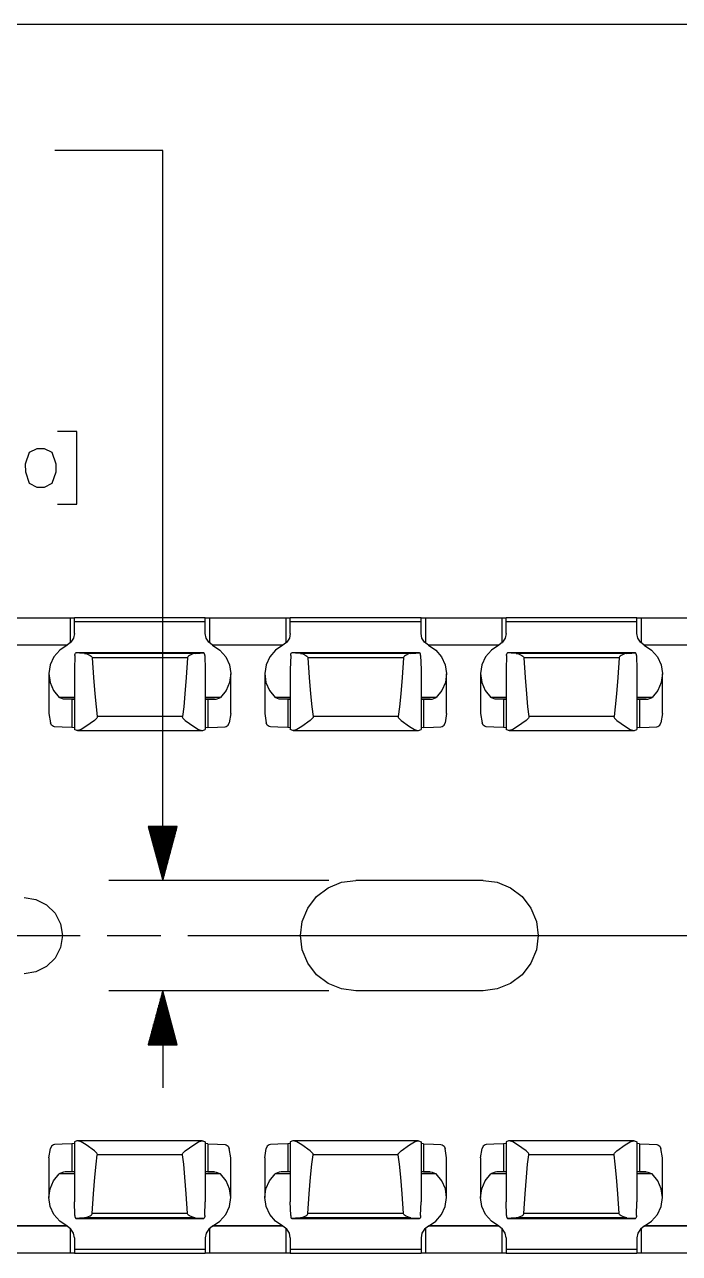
# Model space of a CAD drawing. Extents: x 0.6 to 16.4, y 0.4 to 10.6.
# Drawn here: x 10.636 to 12.153, y 7.793 to 10.642 of the extents above; entities that cross this region are included whole.
import ezdxf

# ---------------------------------------------------------------- set-up
doc = ezdxf.new("R2010")
doc.units = 0
doc.header["$MEASUREMENT"] = 0
doc.layers.add('1', color=7, linetype='Continuous')

msp = doc.modelspace()

# ---------------------------------------------------------------- linework, layer by layer
at = {"layer": '1', "color": 7, "linetype": 'Continuous'}
for p, q in [((16.369932, 10.641915), (0.633067, 10.641915)), ((10.955842, 10.350232), (10.705842, 10.350232)), ((10.955842, 8.657513), (10.955842, 10.350232)), ((10.756863, 9.698728), (10.711863, 9.698728)), ((10.756863, 9.529978), (10.756863, 9.698728)), ((10.646238, 9.649978), (10.636863, 9.62279)), ((10.66405, 9.658416), (10.646238, 9.649978)), ((10.681863, 9.658416), (10.66405, 9.658416)), ((10.699676, 9.649978), (10.681863, 9.658416)), ((10.70905, 9.62279), (10.699676, 9.649978)), ((10.636863, 9.62279), (10.6378, 9.604978)), ((10.6378, 9.604978), (10.646238, 9.578728)), ((10.699676, 9.578728), (10.70905, 9.604978)), ((10.70905, 9.604978), (10.70905, 9.62279)), ((10.646238, 9.578728), (10.66405, 9.569353)), ((10.681863, 9.569353), (10.699676, 9.578728)), ((10.66405, 9.569353), (10.681863, 9.569353)), ((10.711863, 9.529978), (10.756863, 9.529978)), ((10.741281, 9.265968), (10.56443, 9.265968)), ((10.748351, 9.265969), (10.741281, 9.265968)), ((10.741281, 9.265968), (10.741281, 9.207772)), ((10.75128, 9.265971), (10.748351, 9.265969)), ((11.05443, 9.266324), (10.75128, 9.266324)), ((10.75128, 9.263959), (10.75128, 9.266324)), ((10.75128, 9.257214), (10.75128, 9.263959)), ((11.05443, 9.263959), (11.05443, 9.266324)), ((11.057359, 9.265969), (11.05443, 9.265971)), ((11.05443, 9.257214), (11.05443, 9.263959)), ((11.06443, 9.265968), (11.057359, 9.265969)), ((11.241281, 9.265968), (11.06443, 9.265968)), ((11.06443, 9.265968), (11.06443, 9.207772)), ((11.248351, 9.265969), (11.241281, 9.265968)), ((11.241281, 9.265968), (11.241281, 9.207772)), ((11.25128, 9.265971), (11.248351, 9.265969)), ((11.55443, 9.266324), (11.25128, 9.266324)), ((11.25128, 9.263959), (11.25128, 9.266324)), ((11.25128, 9.257214), (11.25128, 9.263959)), ((11.55443, 9.263959), (11.55443, 9.266324)), ((11.557359, 9.265969), (11.55443, 9.265971)), ((11.55443, 9.257214), (11.55443, 9.263959)), ((11.56443, 9.265968), (11.557359, 9.265969)), ((11.741281, 9.265968), (11.56443, 9.265968)), ((11.56443, 9.265968), (11.56443, 9.207772)), ((11.748351, 9.265969), (11.741281, 9.265968)), ((11.741281, 9.265968), (11.741281, 9.207772)), ((11.75128, 9.265971), (11.748351, 9.265969)), ((12.05443, 9.266324), (11.75128, 9.266324)), ((11.75128, 9.263959), (11.75128, 9.266324)), ((11.75128, 9.257214), (11.75128, 9.263959)), ((12.05443, 9.263959), (12.05443, 9.266324)), ((12.057359, 9.265969), (12.05443, 9.265971)), ((12.05443, 9.257214), (12.05443, 9.263959)), ((12.06443, 9.265968), (12.057359, 9.265969)), ((12.241281, 9.265968), (12.06443, 9.265968)), ((12.06443, 9.265968), (12.06443, 9.207772)), ((11.05443, 9.257214), (10.75128, 9.257214)), ((10.75128, 9.229902), (10.75128, 9.257214)), ((11.05443, 9.229902), (11.05443, 9.257214)), ((11.55443, 9.257214), (11.25128, 9.257214)), ((11.25128, 9.229902), (11.25128, 9.257214)), ((11.55443, 9.229902), (11.55443, 9.257214)), ((12.05443, 9.257214), (11.75128, 9.257214)), ((11.75128, 9.229902), (11.75128, 9.257214)), ((12.05443, 9.229902), (12.05443, 9.257214)), ((10.734407, 9.203203), (10.717188, 9.191751)), ((10.743327, 9.209766), (10.734407, 9.203203)), ((10.749222, 9.219092), (10.743327, 9.209766)), ((10.75128, 9.229902), (10.749222, 9.219092)), ((11.056489, 9.219092), (11.05443, 9.229902)), ((11.062383, 9.209766), (11.056489, 9.219092)), ((11.071302, 9.203203), (11.062383, 9.209766)), ((11.071302, 9.203203), (11.088522, 9.191751)), ((11.234407, 9.203203), (11.217188, 9.191751)), ((11.243327, 9.209766), (11.234407, 9.203203)), ((11.249222, 9.219092), (11.243327, 9.209766)), ((11.25128, 9.229902), (11.249222, 9.219092)), ((11.556489, 9.219092), (11.55443, 9.229902)), ((11.562383, 9.209766), (11.556489, 9.219092)), ((11.571302, 9.203203), (11.562383, 9.209766)), ((11.571302, 9.203203), (11.588522, 9.191751)), ((11.734407, 9.203203), (11.717188, 9.191751)), ((11.743327, 9.209766), (11.734407, 9.203203)), ((11.749222, 9.219092), (11.743327, 9.209766)), ((11.75128, 9.229902), (11.749222, 9.219092)), ((12.056489, 9.219092), (12.05443, 9.229902)), ((12.062383, 9.209766), (12.056489, 9.219092)), ((12.071302, 9.203203), (12.062383, 9.209766)), ((12.071302, 9.203203), (12.088522, 9.191751)), ((10.733612, 9.202815), (10.572098, 9.202815)), ((10.733355, 9.202702), (10.57223, 9.202702)), ((10.703797, 9.176069), (10.695259, 9.157356)), ((10.717188, 9.191751), (10.703797, 9.176069)), ((10.7523, 9.178725), (10.75128, 9.146501)), ((10.7523, 9.178725), (10.75246, 9.180516)), ((10.75246, 9.180516), (10.752913, 9.182995)), ((10.752913, 9.182995), (10.753632, 9.184663)), ((10.753632, 9.184663), (10.754627, 9.185368)), ((10.754627, 9.185368), (10.755074, 9.185362)), ((11.050877, 9.185384), (10.754833, 9.185384)), ((11.050636, 9.185362), (10.755074, 9.185362)), ((10.763115, 9.184361), (10.755074, 9.185362)), ((10.774944, 9.18355), (10.763115, 9.184361)), ((11.030766, 9.18355), (10.774944, 9.18355)), ((10.774944, 9.18355), (10.780248, 9.182597)), ((10.780248, 9.182597), (10.787721, 9.179321)), ((10.787721, 9.179321), (10.789796, 9.177845)), ((10.789796, 9.177845), (10.791581, 9.175931)), ((10.791581, 9.175931), (10.79215, 9.174767)), ((10.79215, 9.174767), (10.792308, 9.173923)), ((11.01356, 9.174767), (11.013402, 9.173923)), ((11.014129, 9.175931), (11.01356, 9.174767)), ((11.015914, 9.177845), (11.014129, 9.175931)), ((11.017989, 9.179321), (11.015914, 9.177845)), ((11.025462, 9.182597), (11.017989, 9.179321)), ((11.030766, 9.18355), (11.025462, 9.182597)), ((11.030766, 9.18355), (11.042596, 9.184361)), ((11.042596, 9.184361), (11.050636, 9.185362)), ((11.051083, 9.185368), (11.050636, 9.185362)), ((11.052078, 9.184663), (11.051083, 9.185368)), ((11.052797, 9.182995), (11.052078, 9.184663)), ((11.05325, 9.180516), (11.052797, 9.182995)), ((11.05341, 9.178725), (11.05325, 9.180516)), ((11.05341, 9.178725), (11.05443, 9.146501)), ((11.233612, 9.202815), (11.072098, 9.202815)), ((11.233355, 9.202702), (11.07223, 9.202702)), ((11.088522, 9.191751), (11.101912, 9.176069)), ((11.101912, 9.176069), (11.110451, 9.157356)), ((11.203797, 9.176069), (11.195259, 9.157356)), ((11.217188, 9.191751), (11.203797, 9.176069)), ((11.2523, 9.178725), (11.25128, 9.146501)), ((11.2523, 9.178725), (11.25246, 9.180516)), ((11.25246, 9.180516), (11.252913, 9.182995)), ((11.252913, 9.182995), (11.253632, 9.184663)), ((11.253632, 9.184663), (11.254627, 9.185368)), ((11.254627, 9.185368), (11.255074, 9.185362)), ((11.550877, 9.185384), (11.254833, 9.185384)), ((11.550636, 9.185362), (11.255074, 9.185362)), ((11.263115, 9.184361), (11.255074, 9.185362)), ((11.274944, 9.18355), (11.263115, 9.184361)), ((11.530766, 9.18355), (11.274944, 9.18355)), ((11.274944, 9.18355), (11.280248, 9.182597)), ((11.280248, 9.182597), (11.287721, 9.179321)), ((11.287721, 9.179321), (11.289796, 9.177845)), ((11.289796, 9.177845), (11.291581, 9.175931)), ((11.291581, 9.175931), (11.29215, 9.174767)), ((11.29215, 9.174767), (11.292308, 9.173923)), ((11.51356, 9.174767), (11.513402, 9.173923)), ((11.514129, 9.175931), (11.51356, 9.174767)), ((11.515914, 9.177845), (11.514129, 9.175931)), ((11.517989, 9.179321), (11.515914, 9.177845)), ((11.525462, 9.182597), (11.517989, 9.179321)), ((11.530766, 9.18355), (11.525462, 9.182597)), ((11.530766, 9.18355), (11.542596, 9.184361)), ((11.542596, 9.184361), (11.550636, 9.185362)), ((11.551083, 9.185368), (11.550636, 9.185362)), ((11.552078, 9.184663), (11.551083, 9.185368)), ((11.552797, 9.182995), (11.552078, 9.184663)), ((11.55325, 9.180516), (11.552797, 9.182995)), ((11.55341, 9.178725), (11.55325, 9.180516)), ((11.55341, 9.178725), (11.55443, 9.146501)), ((11.733612, 9.202815), (11.572098, 9.202815)), ((11.733355, 9.202702), (11.57223, 9.202702)), ((11.588522, 9.191751), (11.601912, 9.176069)), ((11.601912, 9.176069), (11.610451, 9.157356)), ((11.703797, 9.176069), (11.695259, 9.157356)), ((11.717188, 9.191751), (11.703797, 9.176069)), ((11.7523, 9.178725), (11.75128, 9.146501)), ((11.7523, 9.178725), (11.75246, 9.180516)), ((11.75246, 9.180516), (11.752913, 9.182995)), ((11.752913, 9.182995), (11.753632, 9.184663)), ((11.753632, 9.184663), (11.754627, 9.185368)), ((11.754627, 9.185368), (11.755074, 9.185362)), ((12.050877, 9.185384), (11.754833, 9.185384)), ((12.050636, 9.185362), (11.755074, 9.185362)), ((11.763115, 9.184361), (11.755074, 9.185362)), ((11.774944, 9.18355), (11.763115, 9.184361)), ((12.030766, 9.18355), (11.774944, 9.18355)), ((11.774944, 9.18355), (11.780248, 9.182597)), ((11.780248, 9.182597), (11.787721, 9.179321)), ((11.787721, 9.179321), (11.789796, 9.177845)), ((11.789796, 9.177845), (11.791581, 9.175931)), ((11.791581, 9.175931), (11.79215, 9.174767)), ((11.79215, 9.174767), (11.792308, 9.173923)), ((12.01356, 9.174767), (12.013402, 9.173923)), ((12.014129, 9.175931), (12.01356, 9.174767)), ((12.015914, 9.177845), (12.014129, 9.175931)), ((12.017989, 9.179321), (12.015914, 9.177845)), ((12.025462, 9.182597), (12.017989, 9.179321)), ((12.030766, 9.18355), (12.025462, 9.182597)), ((12.030766, 9.18355), (12.042596, 9.184361)), ((12.042596, 9.184361), (12.050636, 9.185362)), ((12.051083, 9.185368), (12.050636, 9.185362)), ((12.052078, 9.184663), (12.051083, 9.185368)), ((12.052797, 9.182995), (12.052078, 9.184663)), ((12.05325, 9.180516), (12.052797, 9.182995)), ((12.05341, 9.178725), (12.05325, 9.180516)), ((12.05341, 9.178725), (12.05443, 9.146501)), ((12.233612, 9.202815), (12.072098, 9.202815)), ((12.233355, 9.202702), (12.07223, 9.202702)), ((12.088522, 9.191751), (12.101912, 9.176069)), ((12.101912, 9.176069), (12.110451, 9.157356)), ((10.695259, 9.157356), (10.692227, 9.137045)), ((10.75128, 9.146501), (10.75128, 9.007239)), ((11.013402, 9.173923), (10.792308, 9.173923)), ((10.792308, 9.173923), (10.795266, 9.127992)), ((11.013402, 9.173923), (11.010444, 9.127992)), ((11.05443, 9.146501), (11.05443, 9.007239)), ((11.110451, 9.157356), (11.113482, 9.137045)), ((11.195259, 9.157356), (11.192227, 9.137045)), ((11.25128, 9.146501), (11.25128, 9.007239)), ((11.513402, 9.173923), (11.292308, 9.173923)), ((11.292308, 9.173923), (11.295266, 9.127992)), ((11.513402, 9.173923), (11.510444, 9.127992)), ((11.55443, 9.146501), (11.55443, 9.007239)), ((11.610451, 9.157356), (11.613482, 9.137045)), ((11.695259, 9.157356), (11.692227, 9.137045)), ((11.75128, 9.146501), (11.75128, 9.007239)), ((12.013402, 9.173923), (11.792308, 9.173923)), ((11.792308, 9.173923), (11.795266, 9.127992)), ((12.013402, 9.173923), (12.010444, 9.127992)), ((12.05443, 9.146501), (12.05443, 9.007239)), ((12.110451, 9.157356), (12.113482, 9.137045)), ((10.692225, 9.136456), (10.692225, 9.044846)), ((10.692227, 9.137045), (10.694934, 9.116688)), ((10.795266, 9.127992), (10.798267, 9.089884)), ((11.010444, 9.127992), (11.007442, 9.089884)), ((11.113482, 9.137045), (11.110776, 9.116688)), ((11.113485, 9.044846), (11.113485, 9.136456)), ((11.192225, 9.136456), (11.192225, 9.044846)), ((11.192227, 9.137045), (11.194934, 9.116688)), ((11.295266, 9.127992), (11.298267, 9.089884)), ((11.510444, 9.127992), (11.507442, 9.089884)), ((11.613482, 9.137045), (11.610776, 9.116688)), ((11.613485, 9.044846), (11.613485, 9.136456)), ((11.692225, 9.136456), (11.692225, 9.044846)), ((11.692227, 9.137045), (11.694934, 9.116688)), ((11.795266, 9.127992), (11.798267, 9.089884)), ((12.010444, 9.127992), (12.007442, 9.089884)), ((12.113482, 9.137045), (12.110776, 9.116688)), ((12.113485, 9.044846), (12.113485, 9.136456)), ((10.694934, 9.116688), (10.703171, 9.097843)), ((10.703171, 9.097843), (10.71631, 9.081953)), ((10.798267, 9.089884), (10.801303, 9.0597)), ((11.007442, 9.089884), (11.004408, 9.0597)), ((11.102539, 9.097843), (11.0894, 9.081953)), ((11.110776, 9.116688), (11.102539, 9.097843)), ((11.194934, 9.116688), (11.203171, 9.097843)), ((11.203171, 9.097843), (11.21631, 9.081953)), ((11.298267, 9.089884), (11.301303, 9.0597)), ((11.507442, 9.089884), (11.504408, 9.0597)), ((11.602539, 9.097843), (11.5894, 9.081953)), ((11.610776, 9.116688), (11.602539, 9.097843)), ((11.694934, 9.116688), (11.703171, 9.097843)), ((11.703171, 9.097843), (11.71631, 9.081953)), ((11.798267, 9.089884), (11.801303, 9.0597)), ((12.007442, 9.089884), (12.004408, 9.0597)), ((12.102539, 9.097843), (12.0894, 9.081953)), ((12.110776, 9.116688), (12.102539, 9.097843)), ((10.751281, 9.081953), (10.71631, 9.081953)), ((10.717688, 9.080846), (10.71631, 9.081953)), ((10.725871, 9.077809), (10.717688, 9.080846)), ((10.729953, 9.077434), (10.725871, 9.077809)), ((10.751285, 9.077434), (10.729953, 9.077434)), ((10.745588, 9.076978), (10.729953, 9.077434)), ((10.75128, 9.076459), (10.745588, 9.076978)), ((10.745588, 9.076978), (10.745588, 9.011868)), ((11.075758, 9.077434), (11.054426, 9.077434)), ((11.0894, 9.081953), (11.054429, 9.081953)), ((11.060122, 9.076978), (11.05443, 9.076459)), ((11.060122, 9.076978), (11.075758, 9.077434)), ((11.060122, 9.076978), (11.060122, 9.011868)), ((11.075758, 9.077434), (11.07984, 9.077809)), ((11.07984, 9.077809), (11.088023, 9.080846)), ((11.088023, 9.080846), (11.0894, 9.081953)), ((11.251281, 9.081953), (11.21631, 9.081953)), ((11.217688, 9.080846), (11.21631, 9.081953)), ((11.225871, 9.077809), (11.217688, 9.080846)), ((11.229953, 9.077434), (11.225871, 9.077809)), ((11.251285, 9.077434), (11.229953, 9.077434)), ((11.245588, 9.076978), (11.229953, 9.077434)), ((11.25128, 9.076459), (11.245588, 9.076978)), ((11.245588, 9.076978), (11.245588, 9.011868)), ((11.575758, 9.077434), (11.554426, 9.077434)), ((11.5894, 9.081953), (11.554429, 9.081953)), ((11.560122, 9.076978), (11.55443, 9.076459)), ((11.560122, 9.076978), (11.575758, 9.077434)), ((11.560122, 9.076978), (11.560122, 9.011868)), ((11.575758, 9.077434), (11.57984, 9.077809)), ((11.57984, 9.077809), (11.588023, 9.080846)), ((11.588023, 9.080846), (11.5894, 9.081953)), ((11.751281, 9.081953), (11.71631, 9.081953)), ((11.717688, 9.080846), (11.71631, 9.081953)), ((11.725871, 9.077809), (11.717688, 9.080846)), ((11.729953, 9.077434), (11.725871, 9.077809)), ((11.751285, 9.077434), (11.729953, 9.077434)), ((11.745588, 9.076978), (11.729953, 9.077434)), ((11.75128, 9.076459), (11.745588, 9.076978)), ((11.745588, 9.076978), (11.745588, 9.011868)), ((12.075758, 9.077434), (12.054426, 9.077434)), ((12.0894, 9.081953), (12.054429, 9.081953)), ((12.060122, 9.076978), (12.05443, 9.076459)), ((12.060122, 9.076978), (12.075758, 9.077434)), ((12.060122, 9.076978), (12.060122, 9.011868)), ((12.075758, 9.077434), (12.07984, 9.077809)), ((12.07984, 9.077809), (12.088023, 9.080846)), ((12.088023, 9.080846), (12.0894, 9.081953)), ((10.692225, 9.044846), (10.695574, 9.022913)), ((10.803114, 9.033689), (10.797503, 9.02826)), ((10.801303, 9.0597), (10.804364, 9.037522)), ((10.804158, 9.035522), (10.803114, 9.033689)), ((10.804415, 9.036773), (10.804158, 9.035522)), ((11.001346, 9.037522), (10.804364, 9.037522)), ((10.804364, 9.037522), (10.804415, 9.036773)), ((11.001346, 9.037522), (11.001295, 9.036773)), ((11.001295, 9.036773), (11.001552, 9.035522)), ((11.004408, 9.0597), (11.001346, 9.037522)), ((11.001552, 9.035522), (11.002596, 9.033689)), ((11.002596, 9.033689), (11.008206, 9.02826)), ((11.113485, 9.044846), (11.110137, 9.022913)), ((11.192225, 9.044846), (11.195574, 9.022913)), ((11.303114, 9.033689), (11.297503, 9.02826)), ((11.301303, 9.0597), (11.304364, 9.037522)), ((11.304158, 9.035522), (11.303114, 9.033689)), ((11.304415, 9.036773), (11.304158, 9.035522)), ((11.501346, 9.037522), (11.304364, 9.037522)), ((11.304364, 9.037522), (11.304415, 9.036773)), ((11.501346, 9.037522), (11.501295, 9.036773)), ((11.501295, 9.036773), (11.501552, 9.035522)), ((11.504408, 9.0597), (11.501346, 9.037522)), ((11.501552, 9.035522), (11.502596, 9.033689)), ((11.502596, 9.033689), (11.508206, 9.02826)), ((11.613485, 9.044846), (11.610137, 9.022913)), ((11.692225, 9.044846), (11.695574, 9.022913)), ((11.803114, 9.033689), (11.797503, 9.02826)), ((11.801303, 9.0597), (11.804364, 9.037522)), ((11.804158, 9.035522), (11.803114, 9.033689)), ((11.804415, 9.036773), (11.804158, 9.035522)), ((12.001346, 9.037522), (11.804364, 9.037522)), ((11.804364, 9.037522), (11.804415, 9.036773)), ((12.001346, 9.037522), (12.001295, 9.036773)), ((12.001295, 9.036773), (12.001552, 9.035522)), ((12.004408, 9.0597), (12.001346, 9.037522)), ((12.001552, 9.035522), (12.002596, 9.033689)), ((12.002596, 9.033689), (12.008206, 9.02826)), ((12.113485, 9.044846), (12.110137, 9.022913)), ((10.698058, 9.017778), (10.695574, 9.022913)), ((10.702712, 9.014392), (10.698058, 9.017778)), ((10.705215, 9.013875), (10.702712, 9.014392)), ((10.722857, 9.012636), (10.705215, 9.013875)), ((10.745588, 9.011868), (10.722857, 9.012636)), ((10.75128, 9.01135), (10.745588, 9.011868)), ((10.757197, 9.00548), (10.75128, 9.007239)), ((10.759235, 9.005456), (10.757197, 9.00548)), ((10.758317, 9.005407), (11.047393, 9.005407)), ((10.766629, 9.007771), (10.759235, 9.005456)), ((10.778059, 9.014223), (10.766629, 9.007771)), ((10.797503, 9.02826), (10.778059, 9.014223)), ((11.008206, 9.02826), (11.027651, 9.014223)), ((11.027651, 9.014223), (11.039081, 9.007771)), ((11.039081, 9.007771), (11.046474, 9.005456)), ((11.046474, 9.005456), (11.048512, 9.00548)), ((11.048512, 9.00548), (11.05443, 9.007239)), ((11.060122, 9.011868), (11.05443, 9.01135)), ((11.060122, 9.011868), (11.082854, 9.012636)), ((11.082854, 9.012636), (11.100495, 9.013875)), ((11.100495, 9.013875), (11.102998, 9.014392)), ((11.102998, 9.014392), (11.107652, 9.017778)), ((11.107652, 9.017778), (11.110137, 9.022913)), ((11.198058, 9.017778), (11.195574, 9.022913)), ((11.202712, 9.014392), (11.198058, 9.017778)), ((11.205215, 9.013875), (11.202712, 9.014392)), ((11.222857, 9.012636), (11.205215, 9.013875)), ((11.245588, 9.011868), (11.222857, 9.012636)), ((11.25128, 9.01135), (11.245588, 9.011868)), ((11.257197, 9.00548), (11.25128, 9.007239)), ((11.259235, 9.005456), (11.257197, 9.00548)), ((11.258317, 9.005407), (11.547393, 9.005407)), ((11.266629, 9.007771), (11.259235, 9.005456)), ((11.278059, 9.014223), (11.266629, 9.007771)), ((11.297503, 9.02826), (11.278059, 9.014223)), ((11.508206, 9.02826), (11.527651, 9.014223)), ((11.527651, 9.014223), (11.539081, 9.007771)), ((11.539081, 9.007771), (11.546474, 9.005456)), ((11.546474, 9.005456), (11.548512, 9.00548)), ((11.548512, 9.00548), (11.55443, 9.007239)), ((11.560122, 9.011868), (11.55443, 9.01135)), ((11.560122, 9.011868), (11.582854, 9.012636)), ((11.582854, 9.012636), (11.600495, 9.013875)), ((11.600495, 9.013875), (11.602998, 9.014392)), ((11.602998, 9.014392), (11.607652, 9.017778)), ((11.607652, 9.017778), (11.610137, 9.022913)), ((11.698058, 9.017778), (11.695574, 9.022913)), ((11.702712, 9.014392), (11.698058, 9.017778)), ((11.705215, 9.013875), (11.702712, 9.014392)), ((11.722857, 9.012636), (11.705215, 9.013875)), ((11.745588, 9.011868), (11.722857, 9.012636)), ((11.75128, 9.01135), (11.745588, 9.011868)), ((11.757197, 9.00548), (11.75128, 9.007239)), ((11.759235, 9.005456), (11.757197, 9.00548)), ((11.758317, 9.005407), (12.047393, 9.005407)), ((11.766629, 9.007771), (11.759235, 9.005456)), ((11.778059, 9.014223), (11.766629, 9.007771)), ((11.797503, 9.02826), (11.778059, 9.014223)), ((12.008206, 9.02826), (12.027651, 9.014223)), ((12.027651, 9.014223), (12.039081, 9.007771)), ((12.039081, 9.007771), (12.046474, 9.005456)), ((12.046474, 9.005456), (12.048512, 9.00548)), ((12.048512, 9.00548), (12.05443, 9.007239)), ((12.060122, 9.011868), (12.05443, 9.01135)), ((12.060122, 9.011868), (12.082854, 9.012636)), ((12.082854, 9.012636), (12.100495, 9.013875)), ((12.100495, 9.013875), (12.102998, 9.014392)), ((12.102998, 9.014392), (12.107652, 9.017778)), ((12.107652, 9.017778), (12.110137, 9.022913)), ((10.989336, 8.782513), (10.922349, 8.782513)), ((10.922349, 8.782513), (10.955842, 8.657513)), ((10.922842, 8.782513), (10.922842, 8.780671)), ((10.922842, 8.782513), (10.922842, 8.780671)), ((10.924843, 8.782513), (10.924843, 8.773207)), ((10.926843, 8.782513), (10.926843, 8.765742)), ((10.928843, 8.782513), (10.928843, 8.758279)), ((10.930842, 8.782513), (10.930842, 8.750814)), ((10.932842, 8.782513), (10.932842, 8.74335)), ((10.934842, 8.782513), (10.934842, 8.735886)), ((10.936842, 8.782513), (10.936842, 8.728422)), ((10.938843, 8.782513), (10.938843, 8.720958)), ((10.940843, 8.782513), (10.940843, 8.713493)), ((10.942842, 8.782513), (10.942842, 8.70603)), ((10.944842, 8.782513), (10.944842, 8.698565)), ((10.946842, 8.782513), (10.946842, 8.691101)), ((10.948842, 8.782513), (10.948842, 8.683638)), ((10.950843, 8.782513), (10.950843, 8.676173)), ((10.952843, 8.782513), (10.952843, 8.668709)), ((10.954843, 8.782513), (10.954843, 8.661245)), ((10.955842, 8.657513), (10.989336, 8.782513)), ((10.956842, 8.782513), (10.956842, 8.661245)), ((10.958842, 8.782513), (10.958842, 8.668709)), ((10.960842, 8.782513), (10.960842, 8.676173)), ((10.962842, 8.782513), (10.962842, 8.683638)), ((10.964843, 8.782513), (10.964843, 8.691101)), ((10.966843, 8.782513), (10.966843, 8.698565)), ((10.968843, 8.782513), (10.968843, 8.70603)), ((10.970842, 8.782513), (10.970842, 8.713493)), ((10.972842, 8.782513), (10.972842, 8.720958)), ((10.974842, 8.782513), (10.974842, 8.728422)), ((10.976842, 8.782513), (10.976842, 8.735886)), ((10.978843, 8.782513), (10.978843, 8.74335)), ((10.980843, 8.782513), (10.980843, 8.750814)), ((10.982842, 8.782513), (10.982842, 8.758279)), ((10.984842, 8.782513), (10.984842, 8.765742)), ((10.986842, 8.782513), (10.986842, 8.773207)), ((10.988842, 8.782513), (10.988842, 8.780671)), ((10.988842, 8.782513), (10.988842, 8.780671)), ((11.340367, 8.657513), (10.830842, 8.657513)), ((11.312357, 8.620023), (11.338867, 8.640365)), ((11.338867, 8.640365), (11.369738, 8.653152)), ((11.369738, 8.653152), (11.402867, 8.657513)), ((11.697866, 8.657513), (11.402867, 8.657513)), ((11.697866, 8.657513), (11.730996, 8.653152)), ((11.730996, 8.653152), (11.761867, 8.640365)), ((11.761867, 8.640365), (11.788377, 8.620023)), ((10.634863, 8.618013), (10.66221, 8.613682)), ((10.66221, 8.613682), (10.686882, 8.601111)), ((11.292016, 8.593513), (11.312357, 8.620023)), ((11.788377, 8.620023), (11.808718, 8.593513)), ((10.686882, 8.601111), (10.706461, 8.581532)), ((10.706461, 8.581532), (10.719031, 8.556861)), ((11.279228, 8.562642), (11.292016, 8.593513)), ((11.808718, 8.593513), (11.821506, 8.562642)), ((10.719031, 8.556861), (10.723363, 8.529513)), ((11.274867, 8.529513), (11.279228, 8.562642)), ((11.821506, 8.562642), (11.825867, 8.529513)), ((9.175361, 8.529513), (10.764364, 8.529513)), ((10.723363, 8.529513), (10.719031, 8.502165)), ((10.826864, 8.529513), (10.951864, 8.529513)), ((11.014364, 8.529513), (12.603367, 8.529513)), ((11.279228, 8.496385), (11.274867, 8.529513)), ((11.825867, 8.529513), (11.821506, 8.496385)), ((10.719031, 8.502165), (10.706461, 8.477494)), ((11.292016, 8.465513), (11.279228, 8.496385)), ((11.821506, 8.496385), (11.808718, 8.465513)), ((10.706461, 8.477494), (10.686882, 8.457915)), ((11.312357, 8.439003), (11.292016, 8.465513)), ((11.808718, 8.465513), (11.788377, 8.439003)), ((10.66221, 8.445345), (10.634863, 8.441013)), ((10.686882, 8.457915), (10.66221, 8.445345)), ((11.338867, 8.418662), (11.312357, 8.439003)), ((11.788377, 8.439003), (11.761867, 8.418662)), ((11.369738, 8.405874), (11.338867, 8.418662)), ((11.402867, 8.401513), (11.369738, 8.405874)), ((11.730996, 8.405874), (11.697866, 8.401513)), ((11.761867, 8.418662), (11.730996, 8.405874)), ((11.340367, 8.401513), (10.830842, 8.401513)), ((10.955842, 8.401513), (10.922349, 8.276513)), ((10.950843, 8.276513), (10.950843, 8.382853)), ((10.952843, 8.276513), (10.952843, 8.390317)), ((10.954843, 8.276513), (10.954843, 8.397781)), ((10.955842, 8.401513), (10.955842, 8.176513)), ((10.989336, 8.276513), (10.955842, 8.401513)), ((10.956842, 8.276513), (10.956842, 8.397781)), ((10.958842, 8.276513), (10.958842, 8.390317)), ((10.960842, 8.276513), (10.960842, 8.382853)), ((11.697866, 8.401513), (11.402867, 8.401513)), ((10.942842, 8.276513), (10.942842, 8.352996)), ((10.944842, 8.276513), (10.944842, 8.36046)), ((10.946842, 8.276513), (10.946842, 8.367925)), ((10.948842, 8.276513), (10.948842, 8.375389)), ((10.962842, 8.276513), (10.962842, 8.375389)), ((10.964843, 8.276513), (10.964843, 8.367925)), ((10.966843, 8.276513), (10.966843, 8.36046)), ((10.968843, 8.276513), (10.968843, 8.352996)), ((10.934842, 8.276513), (10.934842, 8.32314)), ((10.936842, 8.276513), (10.936842, 8.330604)), ((10.938843, 8.276513), (10.938843, 8.338068)), ((10.940843, 8.276513), (10.940843, 8.345532)), ((10.970842, 8.276513), (10.970842, 8.345532)), ((10.972842, 8.276513), (10.972842, 8.338068)), ((10.974842, 8.276513), (10.974842, 8.330604)), ((10.976842, 8.276513), (10.976842, 8.32314)), ((10.926843, 8.276513), (10.926843, 8.293283)), ((10.928843, 8.276513), (10.928843, 8.300748)), ((10.930842, 8.276513), (10.930842, 8.308211)), ((10.932842, 8.276513), (10.932842, 8.315676)), ((10.978843, 8.276513), (10.978843, 8.315676)), ((10.980843, 8.276513), (10.980843, 8.308211)), ((10.982842, 8.276513), (10.982842, 8.300748)), ((10.984842, 8.276513), (10.984842, 8.293283)), ((10.922349, 8.276513), (10.989336, 8.276513)), ((10.922842, 8.276513), (10.922842, 8.278356)), ((10.922842, 8.276513), (10.922842, 8.278356)), ((10.924843, 8.276513), (10.924843, 8.285819)), ((10.986842, 8.276513), (10.986842, 8.285819)), ((10.988842, 8.276513), (10.988842, 8.278356)), ((10.988842, 8.276513), (10.988842, 8.278356)), ((10.692225, 8.01418), (10.695574, 8.036113)), ((10.698058, 8.041248), (10.695574, 8.036113)), ((10.702712, 8.044634), (10.698058, 8.041248)), ((10.705215, 8.045151), (10.702712, 8.044634)), ((10.722857, 8.04639), (10.705215, 8.045151)), ((10.745588, 8.047158), (10.722857, 8.04639)), ((10.75128, 8.047677), (10.745588, 8.047158)), ((10.745588, 8.047158), (10.745588, 7.982049)), ((10.757197, 8.053547), (10.75128, 8.051786)), ((10.75128, 8.051786), (10.75128, 7.912526)), ((10.759264, 8.053567), (10.757197, 8.053547)), ((11.047391, 8.053618), (10.758319, 8.053618)), ((10.766676, 8.051235), (10.759264, 8.053567)), ((10.778144, 8.044749), (10.766676, 8.051235)), ((10.797583, 8.030701), (10.778144, 8.044749)), ((11.008127, 8.030701), (11.027566, 8.044749)), ((11.027566, 8.044749), (11.039035, 8.051235)), ((11.039035, 8.051235), (11.046446, 8.053567)), ((11.046446, 8.053567), (11.048512, 8.053547)), ((11.048512, 8.053547), (11.05443, 8.051786)), ((11.05443, 8.051786), (11.05443, 7.912526)), ((11.060122, 8.047158), (11.05443, 8.047677)), ((11.060122, 8.047158), (11.082854, 8.04639)), ((11.060122, 8.047158), (11.060122, 7.982049)), ((11.082854, 8.04639), (11.100495, 8.045151)), ((11.100495, 8.045151), (11.102998, 8.044634)), ((11.102998, 8.044634), (11.107652, 8.041248)), ((11.107652, 8.041248), (11.110137, 8.036113)), ((11.113485, 8.01418), (11.110137, 8.036113)), ((11.192225, 8.01418), (11.195574, 8.036113)), ((11.198058, 8.041248), (11.195574, 8.036113)), ((11.202712, 8.044634), (11.198058, 8.041248)), ((11.205215, 8.045151), (11.202712, 8.044634)), ((11.222857, 8.04639), (11.205215, 8.045151)), ((11.245588, 8.047158), (11.222857, 8.04639)), ((11.25128, 8.047677), (11.245588, 8.047158)), ((11.245588, 8.047158), (11.245588, 7.982049)), ((11.257197, 8.053547), (11.25128, 8.051786)), ((11.25128, 8.051786), (11.25128, 7.912526)), ((11.259264, 8.053567), (11.257197, 8.053547)), ((11.547391, 8.053618), (11.258319, 8.053618)), ((11.266676, 8.051235), (11.259264, 8.053567)), ((11.278144, 8.044749), (11.266676, 8.051235)), ((11.297583, 8.030701), (11.278144, 8.044749)), ((11.508127, 8.030701), (11.527566, 8.044749)), ((11.527566, 8.044749), (11.539035, 8.051235)), ((11.539035, 8.051235), (11.546446, 8.053567)), ((11.546446, 8.053567), (11.548512, 8.053547)), ((11.548512, 8.053547), (11.55443, 8.051786)), ((11.55443, 8.051786), (11.55443, 7.912526)), ((11.560122, 8.047158), (11.55443, 8.047677)), ((11.560122, 8.047158), (11.582854, 8.04639)), ((11.560122, 8.047158), (11.560122, 7.982049)), ((11.582854, 8.04639), (11.600495, 8.045151)), ((11.600495, 8.045151), (11.602998, 8.044634)), ((11.602998, 8.044634), (11.607652, 8.041248)), ((11.607652, 8.041248), (11.610137, 8.036113)), ((11.613485, 8.01418), (11.610137, 8.036113)), ((11.692225, 8.01418), (11.695574, 8.036113)), ((11.698058, 8.041248), (11.695574, 8.036113)), ((11.702712, 8.044634), (11.698058, 8.041248)), ((11.705215, 8.045151), (11.702712, 8.044634)), ((11.722857, 8.04639), (11.705215, 8.045151)), ((11.745588, 8.047158), (11.722857, 8.04639)), ((11.75128, 8.047677), (11.745588, 8.047158)), ((11.745588, 8.047158), (11.745588, 7.982049)), ((11.757197, 8.053547), (11.75128, 8.051786)), ((11.75128, 8.051786), (11.75128, 7.912526)), ((11.759264, 8.053567), (11.757197, 8.053547)), ((12.047391, 8.053618), (11.758319, 8.053618)), ((11.766676, 8.051235), (11.759264, 8.053567)), ((11.778144, 8.044749), (11.766676, 8.051235)), ((11.797583, 8.030701), (11.778144, 8.044749)), ((12.008127, 8.030701), (12.027566, 8.044749)), ((12.027566, 8.044749), (12.039035, 8.051235)), ((12.039035, 8.051235), (12.046446, 8.053567)), ((12.046446, 8.053567), (12.048512, 8.053547)), ((12.048512, 8.053547), (12.05443, 8.051786)), ((12.05443, 8.051786), (12.05443, 7.912526)), ((12.060122, 8.047158), (12.05443, 8.047677)), ((12.060122, 8.047158), (12.082854, 8.04639)), ((12.060122, 8.047158), (12.060122, 7.982049)), ((12.082854, 8.04639), (12.100495, 8.045151)), ((12.100495, 8.045151), (12.102998, 8.044634)), ((12.102998, 8.044634), (12.107652, 8.041248)), ((12.107652, 8.041248), (12.110137, 8.036113)), ((12.113485, 8.01418), (12.110137, 8.036113)), ((10.692225, 8.014181), (10.692225, 7.922569)), ((10.803127, 8.02532), (10.797583, 8.030701)), ((10.801303, 7.999326), (10.804364, 8.021504)), ((10.804165, 8.023487), (10.803127, 8.02532)), ((10.804417, 8.022122), (10.804165, 8.023487)), ((10.804364, 8.021504), (10.804417, 8.022122)), ((11.001346, 8.021504), (10.804364, 8.021504)), ((11.001293, 8.022122), (11.001545, 8.023487)), ((11.001346, 8.021504), (11.001293, 8.022122)), ((11.004408, 7.999326), (11.001346, 8.021504)), ((11.001545, 8.023487), (11.002584, 8.02532)), ((11.002584, 8.02532), (11.008127, 8.030701)), ((11.113485, 7.922569), (11.113485, 8.014181)), ((11.192225, 8.014181), (11.192225, 7.922569)), ((11.303127, 8.02532), (11.297583, 8.030701)), ((11.301303, 7.999326), (11.304364, 8.021504)), ((11.304165, 8.023487), (11.303127, 8.02532)), ((11.304417, 8.022122), (11.304165, 8.023487)), ((11.304364, 8.021504), (11.304417, 8.022122)), ((11.501346, 8.021504), (11.304364, 8.021504)), ((11.501293, 8.022122), (11.501545, 8.023487)), ((11.501346, 8.021504), (11.501293, 8.022122)), ((11.504408, 7.999326), (11.501346, 8.021504)), ((11.501545, 8.023487), (11.502584, 8.02532)), ((11.502584, 8.02532), (11.508127, 8.030701)), ((11.613485, 7.922569), (11.613485, 8.014181)), ((11.692225, 8.014181), (11.692225, 7.922569)), ((11.803127, 8.02532), (11.797583, 8.030701)), ((11.801303, 7.999326), (11.804364, 8.021504)), ((11.804165, 8.023487), (11.803127, 8.02532)), ((11.804417, 8.022122), (11.804165, 8.023487)), ((11.804364, 8.021504), (11.804417, 8.022122)), ((12.001346, 8.021504), (11.804364, 8.021504)), ((12.001293, 8.022122), (12.001545, 8.023487)), ((12.001346, 8.021504), (12.001293, 8.022122)), ((12.004408, 7.999326), (12.001346, 8.021504)), ((12.001545, 8.023487), (12.002584, 8.02532)), ((12.002584, 8.02532), (12.008127, 8.030701)), ((12.113485, 7.922569), (12.113485, 8.014181)), ((10.717688, 7.97818), (10.71631, 7.977073)), ((10.725871, 7.981216), (10.717688, 7.97818)), ((10.729953, 7.981593), (10.725871, 7.981216)), ((10.745588, 7.982049), (10.729953, 7.981593)), ((10.751285, 7.981593), (10.729953, 7.981593)), ((10.75128, 7.982567), (10.745588, 7.982049)), ((10.798267, 7.969142), (10.801303, 7.999326)), ((11.007442, 7.969142), (11.004408, 7.999326)), ((11.075758, 7.981593), (11.054426, 7.981593)), ((11.060122, 7.982049), (11.05443, 7.982567)), ((11.060122, 7.982049), (11.075758, 7.981593)), ((11.075758, 7.981593), (11.07984, 7.981216)), ((11.07984, 7.981216), (11.088023, 7.97818)), ((11.088023, 7.97818), (11.0894, 7.977073)), ((11.217688, 7.97818), (11.21631, 7.977073)), ((11.225871, 7.981216), (11.217688, 7.97818)), ((11.229953, 7.981593), (11.225871, 7.981216)), ((11.245588, 7.982049), (11.229953, 7.981593)), ((11.251285, 7.981593), (11.229953, 7.981593)), ((11.25128, 7.982567), (11.245588, 7.982049)), ((11.298267, 7.969142), (11.301303, 7.999326)), ((11.507442, 7.969142), (11.504408, 7.999326)), ((11.575758, 7.981593), (11.554426, 7.981593)), ((11.560122, 7.982049), (11.55443, 7.982567)), ((11.560122, 7.982049), (11.575758, 7.981593)), ((11.575758, 7.981593), (11.57984, 7.981216)), ((11.57984, 7.981216), (11.588023, 7.97818)), ((11.588023, 7.97818), (11.5894, 7.977073)), ((11.717688, 7.97818), (11.71631, 7.977073)), ((11.725871, 7.981216), (11.717688, 7.97818)), ((11.729953, 7.981593), (11.725871, 7.981216)), ((11.745588, 7.982049), (11.729953, 7.981593)), ((11.751285, 7.981593), (11.729953, 7.981593)), ((11.75128, 7.982567), (11.745588, 7.982049)), ((11.798267, 7.969142), (11.801303, 7.999326)), ((12.007442, 7.969142), (12.004408, 7.999326)), ((12.075758, 7.981593), (12.054426, 7.981593)), ((12.060122, 7.982049), (12.05443, 7.982567)), ((12.060122, 7.982049), (12.075758, 7.981593)), ((12.075758, 7.981593), (12.07984, 7.981216)), ((12.07984, 7.981216), (12.088023, 7.97818)), ((12.088023, 7.97818), (12.0894, 7.977073)), ((10.694934, 7.942338), (10.703171, 7.961183)), ((10.703171, 7.961183), (10.71631, 7.977073)), ((10.751281, 7.977073), (10.71631, 7.977073)), ((10.795266, 7.931035), (10.798267, 7.969142)), ((11.010444, 7.931035), (11.007442, 7.969142)), ((11.0894, 7.977073), (11.054429, 7.977073)), ((11.102539, 7.961183), (11.0894, 7.977073)), ((11.110776, 7.942338), (11.102539, 7.961183)), ((11.194934, 7.942338), (11.203171, 7.961183)), ((11.203171, 7.961183), (11.21631, 7.977073)), ((11.251281, 7.977073), (11.21631, 7.977073)), ((11.295266, 7.931035), (11.298267, 7.969142)), ((11.510444, 7.931035), (11.507442, 7.969142)), ((11.5894, 7.977073), (11.554429, 7.977073)), ((11.602539, 7.961183), (11.5894, 7.977073)), ((11.610776, 7.942338), (11.602539, 7.961183)), ((11.694934, 7.942338), (11.703171, 7.961183)), ((11.703171, 7.961183), (11.71631, 7.977073)), ((11.751281, 7.977073), (11.71631, 7.977073)), ((11.795266, 7.931035), (11.798267, 7.969142)), ((12.010444, 7.931035), (12.007442, 7.969142)), ((12.0894, 7.977073), (12.054429, 7.977073)), ((12.102539, 7.961183), (12.0894, 7.977073)), ((12.110776, 7.942338), (12.102539, 7.961183)), ((10.692227, 7.921981), (10.694934, 7.942338)), ((10.695259, 7.90167), (10.692227, 7.921981)), ((10.792308, 7.885103), (10.795266, 7.931035)), ((11.013402, 7.885103), (11.010444, 7.931035)), ((11.110451, 7.90167), (11.113482, 7.921981)), ((11.113482, 7.921981), (11.110776, 7.942338)), ((11.192227, 7.921981), (11.194934, 7.942338)), ((11.195259, 7.90167), (11.192227, 7.921981)), ((11.292308, 7.885103), (11.295266, 7.931035)), ((11.513402, 7.885103), (11.510444, 7.931035)), ((11.610451, 7.90167), (11.613482, 7.921981)), ((11.613482, 7.921981), (11.610776, 7.942338)), ((11.692227, 7.921981), (11.694934, 7.942338)), ((11.695259, 7.90167), (11.692227, 7.921981)), ((11.792308, 7.885103), (11.795266, 7.931035)), ((12.013402, 7.885103), (12.010444, 7.931035)), ((12.110451, 7.90167), (12.113482, 7.921981)), ((12.113482, 7.921981), (12.110776, 7.942338)), ((10.703797, 7.882956), (10.695259, 7.90167)), ((10.7523, 7.880301), (10.75128, 7.912526)), ((11.05341, 7.880301), (11.05443, 7.912526)), ((11.101912, 7.882956), (11.110451, 7.90167)), ((11.203797, 7.882956), (11.195259, 7.90167)), ((11.2523, 7.880301), (11.25128, 7.912526)), ((11.55341, 7.880301), (11.55443, 7.912526)), ((11.601912, 7.882956), (11.610451, 7.90167)), ((11.703797, 7.882956), (11.695259, 7.90167)), ((11.7523, 7.880301), (11.75128, 7.912526)), ((12.05341, 7.880301), (12.05443, 7.912526)), ((12.101912, 7.882956), (12.110451, 7.90167)), ((10.717188, 7.867274), (10.703797, 7.882956)), ((10.734407, 7.855823), (10.717188, 7.867274)), ((10.7523, 7.880301), (10.75246, 7.87851)), ((10.75246, 7.87851), (10.752913, 7.876031)), ((10.752913, 7.876031), (10.753632, 7.874363)), ((10.753632, 7.874363), (10.754627, 7.873659)), ((10.754627, 7.873659), (10.755074, 7.873664)), ((10.754833, 7.873642), (11.050877, 7.873642)), ((10.763115, 7.874666), (10.755074, 7.873664)), ((11.050636, 7.873664), (10.755074, 7.873664)), ((10.774944, 7.875476), (10.763115, 7.874666)), ((10.774944, 7.875476), (10.780248, 7.876429)), ((11.030766, 7.875476), (10.774944, 7.875476)), ((10.780248, 7.876429), (10.787721, 7.879705)), ((10.787721, 7.879705), (10.789796, 7.881181)), ((10.789796, 7.881181), (10.791581, 7.883095)), ((10.791581, 7.883095), (10.79215, 7.884259)), ((10.79215, 7.884259), (10.792308, 7.885103)), ((11.013402, 7.885103), (10.792308, 7.885103)), ((11.01356, 7.884259), (11.013402, 7.885103)), ((11.014129, 7.883095), (11.01356, 7.884259)), ((11.015914, 7.881181), (11.014129, 7.883095)), ((11.017989, 7.879705), (11.015914, 7.881181)), ((11.025462, 7.876429), (11.017989, 7.879705)), ((11.030766, 7.875476), (11.025462, 7.876429)), ((11.030766, 7.875476), (11.042596, 7.874666)), ((11.042596, 7.874666), (11.050636, 7.873664)), ((11.051083, 7.873659), (11.050636, 7.873664)), ((11.052078, 7.874363), (11.051083, 7.873659)), ((11.052797, 7.876031), (11.052078, 7.874363)), ((11.05325, 7.87851), (11.052797, 7.876031)), ((11.05341, 7.880301), (11.05325, 7.87851)), ((11.071302, 7.855823), (11.088522, 7.867274)), ((11.088522, 7.867274), (11.101912, 7.882956)), ((11.217188, 7.867274), (11.203797, 7.882956)), ((11.234407, 7.855823), (11.217188, 7.867274)), ((11.2523, 7.880301), (11.25246, 7.87851)), ((11.25246, 7.87851), (11.252913, 7.876031)), ((11.252913, 7.876031), (11.253632, 7.874363)), ((11.253632, 7.874363), (11.254627, 7.873659)), ((11.254627, 7.873659), (11.255074, 7.873664)), ((11.254833, 7.873642), (11.550877, 7.873642)), ((11.263115, 7.874666), (11.255074, 7.873664)), ((11.550636, 7.873664), (11.255074, 7.873664)), ((11.274944, 7.875476), (11.263115, 7.874666)), ((11.274944, 7.875476), (11.280248, 7.876429)), ((11.530766, 7.875476), (11.274944, 7.875476)), ((11.280248, 7.876429), (11.287721, 7.879705)), ((11.287721, 7.879705), (11.289796, 7.881181)), ((11.289796, 7.881181), (11.291581, 7.883095)), ((11.291581, 7.883095), (11.29215, 7.884259)), ((11.29215, 7.884259), (11.292308, 7.885103)), ((11.513402, 7.885103), (11.292308, 7.885103)), ((11.51356, 7.884259), (11.513402, 7.885103)), ((11.514129, 7.883095), (11.51356, 7.884259)), ((11.515914, 7.881181), (11.514129, 7.883095)), ((11.517989, 7.879705), (11.515914, 7.881181)), ((11.525462, 7.876429), (11.517989, 7.879705)), ((11.530766, 7.875476), (11.525462, 7.876429)), ((11.530766, 7.875476), (11.542596, 7.874666)), ((11.542596, 7.874666), (11.550636, 7.873664)), ((11.551083, 7.873659), (11.550636, 7.873664)), ((11.552078, 7.874363), (11.551083, 7.873659)), ((11.552797, 7.876031), (11.552078, 7.874363)), ((11.55325, 7.87851), (11.552797, 7.876031)), ((11.55341, 7.880301), (11.55325, 7.87851)), ((11.571302, 7.855823), (11.588522, 7.867274)), ((11.588522, 7.867274), (11.601912, 7.882956)), ((11.717188, 7.867274), (11.703797, 7.882956)), ((11.734407, 7.855823), (11.717188, 7.867274)), ((11.7523, 7.880301), (11.75246, 7.87851)), ((11.75246, 7.87851), (11.752913, 7.876031)), ((11.752913, 7.876031), (11.753632, 7.874363)), ((11.753632, 7.874363), (11.754627, 7.873659)), ((11.754627, 7.873659), (11.755074, 7.873664)), ((11.754833, 7.873642), (12.050877, 7.873642)), ((11.763115, 7.874666), (11.755074, 7.873664)), ((12.050636, 7.873664), (11.755074, 7.873664)), ((11.774944, 7.875476), (11.763115, 7.874666)), ((11.774944, 7.875476), (11.780248, 7.876429)), ((12.030766, 7.875476), (11.774944, 7.875476)), ((11.780248, 7.876429), (11.787721, 7.879705)), ((11.787721, 7.879705), (11.789796, 7.881181)), ((11.789796, 7.881181), (11.791581, 7.883095)), ((11.791581, 7.883095), (11.79215, 7.884259)), ((11.79215, 7.884259), (11.792308, 7.885103)), ((12.013402, 7.885103), (11.792308, 7.885103)), ((12.01356, 7.884259), (12.013402, 7.885103)), ((12.014129, 7.883095), (12.01356, 7.884259)), ((12.015914, 7.881181), (12.014129, 7.883095)), ((12.017989, 7.879705), (12.015914, 7.881181)), ((12.025462, 7.876429), (12.017989, 7.879705)), ((12.030766, 7.875476), (12.025462, 7.876429)), ((12.030766, 7.875476), (12.042596, 7.874666)), ((12.042596, 7.874666), (12.050636, 7.873664)), ((12.051083, 7.873659), (12.050636, 7.873664)), ((12.052078, 7.874363), (12.051083, 7.873659)), ((12.052797, 7.876031), (12.052078, 7.874363)), ((12.05325, 7.87851), (12.052797, 7.876031)), ((12.05341, 7.880301), (12.05325, 7.87851)), ((12.071302, 7.855823), (12.088522, 7.867274)), ((12.088522, 7.867274), (12.101912, 7.882956)), ((10.733612, 7.856211), (10.572098, 7.856211)), ((10.733355, 7.856325), (10.57223, 7.856325)), ((10.743327, 7.84926), (10.734407, 7.855823)), ((10.741281, 7.851254), (10.741281, 7.793058)), ((10.749222, 7.839934), (10.743327, 7.84926)), ((10.75128, 7.829124), (10.749222, 7.839934)), ((11.056489, 7.839934), (11.05443, 7.829124)), ((11.062383, 7.84926), (11.056489, 7.839934)), ((11.071302, 7.855823), (11.062383, 7.84926)), ((11.06443, 7.851254), (11.06443, 7.793058)), ((11.233612, 7.856211), (11.072098, 7.856211)), ((11.233355, 7.856325), (11.07223, 7.856325)), ((11.243327, 7.84926), (11.234407, 7.855823)), ((11.241281, 7.851254), (11.241281, 7.793058)), ((11.249222, 7.839934), (11.243327, 7.84926)), ((11.25128, 7.829124), (11.249222, 7.839934)), ((11.556489, 7.839934), (11.55443, 7.829124)), ((11.562383, 7.84926), (11.556489, 7.839934)), ((11.571302, 7.855823), (11.562383, 7.84926)), ((11.56443, 7.851254), (11.56443, 7.793058)), ((11.733612, 7.856211), (11.572098, 7.856211)), ((11.733355, 7.856325), (11.57223, 7.856325)), ((11.743327, 7.84926), (11.734407, 7.855823)), ((11.741281, 7.851254), (11.741281, 7.793058)), ((11.749222, 7.839934), (11.743327, 7.84926)), ((11.75128, 7.829124), (11.749222, 7.839934)), ((12.056489, 7.839934), (12.05443, 7.829124)), ((12.062383, 7.84926), (12.056489, 7.839934)), ((12.071302, 7.855823), (12.062383, 7.84926)), ((12.06443, 7.851254), (12.06443, 7.793058)), ((12.233612, 7.856211), (12.072098, 7.856211)), ((12.233355, 7.856325), (12.07223, 7.856325)), ((10.75128, 7.829124), (10.75128, 7.801813)), ((11.05443, 7.829124), (11.05443, 7.801813)), ((11.25128, 7.829124), (11.25128, 7.801813)), ((11.55443, 7.829124), (11.55443, 7.801813)), ((11.75128, 7.829124), (11.75128, 7.801813)), ((12.05443, 7.829124), (12.05443, 7.801813)), ((10.741281, 7.793058), (10.56443, 7.793058)), ((10.748351, 7.793057), (10.741281, 7.793058)), ((10.75128, 7.793055), (10.748351, 7.793057)), ((11.05443, 7.801813), (10.75128, 7.801813)), ((10.75128, 7.801813), (10.75128, 7.795067)), ((10.75128, 7.795067), (10.75128, 7.792702)), ((11.05443, 7.792702), (10.75128, 7.792702)), ((11.05443, 7.801813), (11.05443, 7.795067)), ((11.05443, 7.795067), (11.05443, 7.792702)), ((11.057359, 7.793057), (11.05443, 7.793055)), ((11.06443, 7.793058), (11.057359, 7.793057)), ((11.241281, 7.793058), (11.06443, 7.793058)), ((11.248351, 7.793057), (11.241281, 7.793058)), ((11.25128, 7.793055), (11.248351, 7.793057)), ((11.55443, 7.801813), (11.25128, 7.801813)), ((11.25128, 7.801813), (11.25128, 7.795067)), ((11.25128, 7.795067), (11.25128, 7.792702)), ((11.55443, 7.792702), (11.25128, 7.792702)), ((11.55443, 7.801813), (11.55443, 7.795067)), ((11.55443, 7.795067), (11.55443, 7.792702)), ((11.557359, 7.793057), (11.55443, 7.793055)), ((11.56443, 7.793058), (11.557359, 7.793057)), ((11.741281, 7.793058), (11.56443, 7.793058)), ((11.748351, 7.793057), (11.741281, 7.793058)), ((11.75128, 7.793055), (11.748351, 7.793057)), ((12.05443, 7.801813), (11.75128, 7.801813)), ((11.75128, 7.801813), (11.75128, 7.795067)), ((11.75128, 7.795067), (11.75128, 7.792702)), ((12.05443, 7.792702), (11.75128, 7.792702)), ((12.05443, 7.801813), (12.05443, 7.795067)), ((12.05443, 7.795067), (12.05443, 7.792702)), ((12.057359, 7.793057), (12.05443, 7.793055)), ((12.06443, 7.793058), (12.057359, 7.793057)), ((12.241281, 7.793058), (12.06443, 7.793058))]:
    msp.add_line(p, q, dxfattribs=at)

doc.saveas('drawing.dxf')
